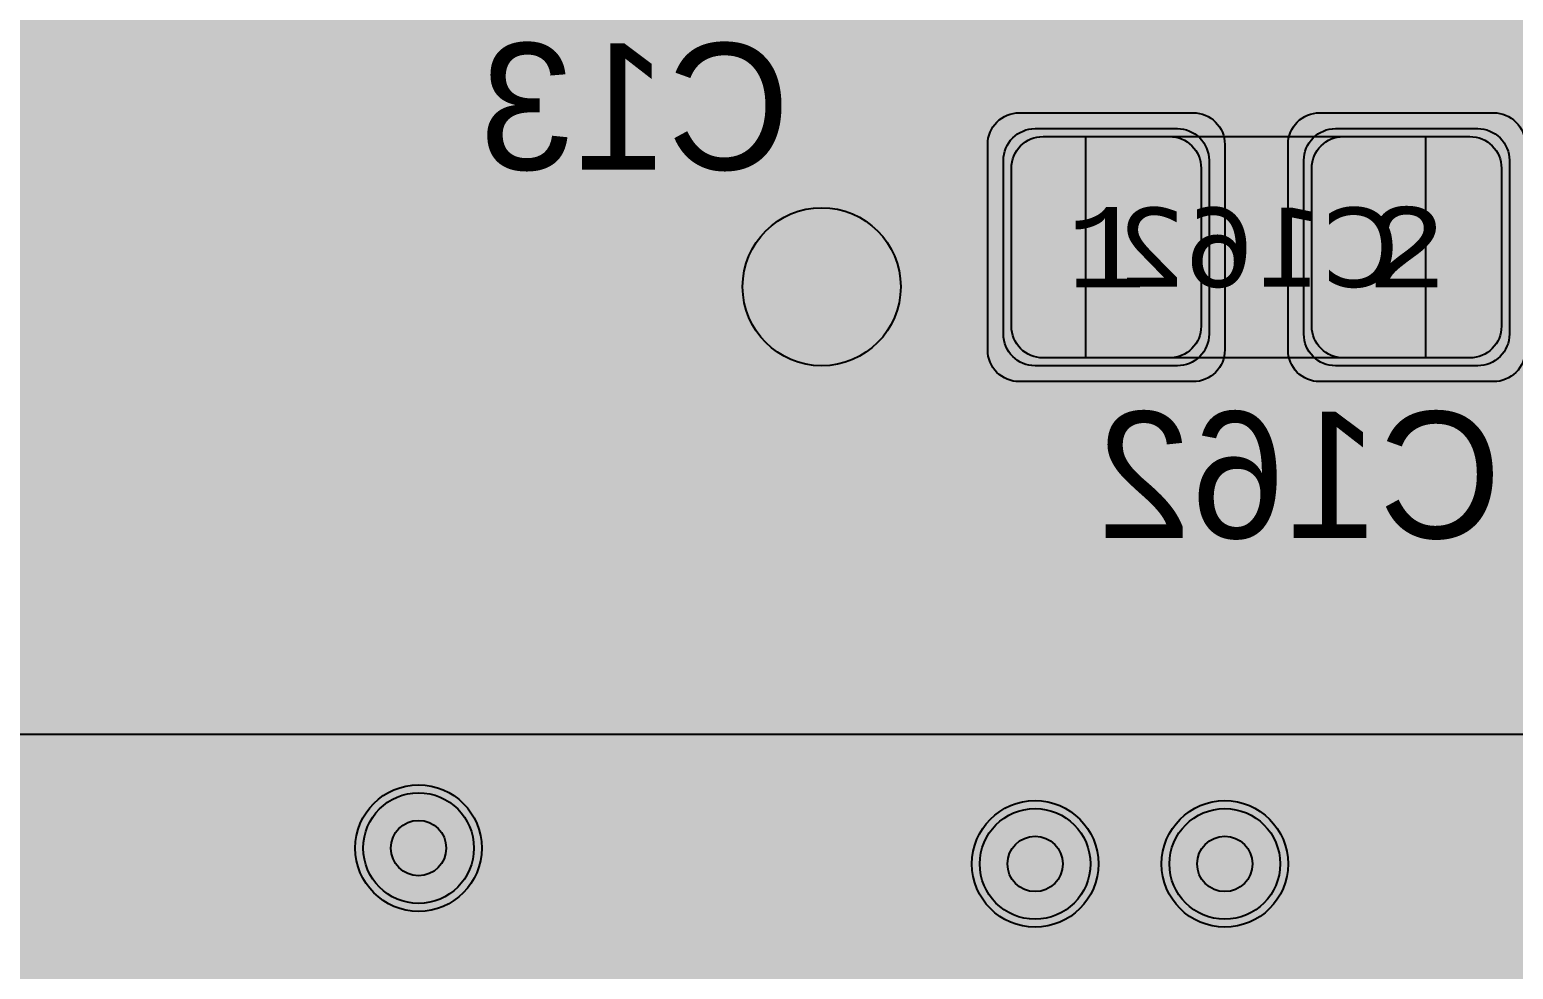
# Model space of a CAD drawing. Extents: x -28 to 199, y -61 to 255.
# Drawn here: x 149.74 to 159.12, y 186.43 to 192.38 of the extents above; entities that cross this region are included whole.
import ezdxf
from ezdxf.enums import TextEntityAlignment as Align

# ---------------------------------------------------------------- set-up
doc = ezdxf.new("R2010")
doc.units = 0
doc.header["$MEASUREMENT"] = 0
for name, color, linetype in [('ASSEMBLY_OUTLINES_BTM', 191, 'CONTINUOUS'), ('ASSEMBLY_OUTLINES_TOP', 102, 'CONTINUOUS'), ('ASSEMBLY_PART_NUMBERS_BTM', 191, 'CONTINUOUS'), ('ASSEMBLY_PART_NUMBERS_TOP', 102, 'CONTINUOUS'), ('ASSEMBLY_REF_DES_BTM', 191, 'CONTINUOUS'), ('DRILL_DRAWING', 21, 'CONTINUOUS'), ('GENERATED_SILKSCREEN_BTM', 255, 'CONTINUOUS'), ('GENERATED_SILKSCREEN_TOP', 140, 'CONTINUOUS'), ('MOUNTING_HOLES_LAYER_2', 42, 'CONTINUOUS'), ('MOUNTING_HOLES_LAYER_3', 42, 'CONTINUOUS'), ('MOUNTING_HOLES_LAYER_BOT21', 42, 'CONTINUOUS'), ('MOUNTING_HOLES_LAYER_TOP', 42, 'CONTINUOUS'), ('PART_PADS_SMD_BTM', 10, 'CONTINUOUS'), ('PIN_NUMBERS_BTM', 8, 'CONTINUOUS'), ('PIN_NUMBERS_TOP', 8, 'CONTINUOUS'), ('PLACEMENT_OUTLINES_BTM', 222, 'CONTINUOUS'), ('PLACEMENT_OUTLINES_TOP', 130, 'CONTINUOUS'), ('PLANE_DATA_LAYER_TOP', 150, 'CONTINUOUS'), ('PLANE_SHAPES_LAYER_2', 230, 'CONTINUOUS'), ('PLANE_SHAPES_LAYER_3', 81, 'CONTINUOUS'), ('PLANE_SHAPES_LAYER_TOP', 150, 'CONTINUOUS'), ('SILKSCREEN_OUTLINES_BTM', 211, 'CONTINUOUS'), ('SILKSCREEN_OUTLINES_TOP', 150, 'CONTINUOUS'), ('SILKSCREEN_REF_DES_BTM', 211, 'CONTINUOUS'), ('SOLDERMASK_PADS_BTM', 12, 'CONTINUOUS'), ('SOLDERPASTE_PADS_BTM', 12, 'CONTINUOUS'), ('TRACES_LAYER_2', 230, 'CONTINUOUS'), ('TRACES_LAYER_3', 81, 'CONTINUOUS'), ('TRACES_LAYER_BOTTOM', 10, 'CONTINUOUS'), ('VIA_HOLES_LAYER_2', 30, 'CONTINUOUS'), ('VIA_HOLES_LAYER_3', 30, 'CONTINUOUS'), ('VIA_HOLES_LAYER_BOTTOM', 30, 'CONTINUOUS'), ('VIA_HOLES_LAYER_TOP', 30, 'CONTINUOUS'), ('VIA_PADS_LAYER_2', 230, 'CONTINUOUS'), ('VIA_PADS_LAYER_3', 81, 'CONTINUOUS'), ('VIA_PADS_LAYER_BOTTOM', 10, 'CONTINUOUS'), ('VIA_PADS_LAYER_TOP', 150, 'CONTINUOUS')]:
    doc.layers.add(name, color=color, linetype=linetype)
doc.styles.add('COURIER_NEW', font='COUR.TTF')
doc.styles.add('VERDANA', font='verdana.TTF')
doc.styles.add('VERIBEST_GERBER_0', font='txt')

msp = doc.modelspace()

# ---------------------------------------------------------------- hatches: boundary and pattern name
at = {"layer": 'MOUNTING_HOLES_LAYER_2'}
h = msp.add_hatch(color=256, dxfattribs=at)
edge = h.paths.add_edge_path()
edge.add_arc((154.75, 190.75), 0.5, 0, 360)
at = {"layer": 'MOUNTING_HOLES_LAYER_3'}
h = msp.add_hatch(color=256, dxfattribs=at)
edge = h.paths.add_edge_path()
edge.add_arc((154.75, 190.75), 0.5, 0, 360)
at = {"layer": 'MOUNTING_HOLES_LAYER_BOT21'}
h = msp.add_hatch(color=256, dxfattribs=at)
edge = h.paths.add_edge_path()
edge.add_arc((154.75, 190.75), 0.5, 0, 360)
at = {"layer": 'MOUNTING_HOLES_LAYER_TOP'}
h = msp.add_hatch(color=256, dxfattribs=at)
edge = h.paths.add_edge_path()
edge.add_arc((154.75, 190.75), 0.5, 0, 360)
at = {"layer": 'PLANE_DATA_LAYER_TOP'}
h = msp.add_hatch(color=256, dxfattribs=at)
h.paths.add_polyline_path([(163.879888, 186.5762, -0.414213562373095), (163.803688, 186.5), (152.460998, 186.5, -0.819189251305587), (152.431587, 186.646495, 4.980872284116062), (151.968413, 186.646495, -0.8191892513054432), (151.939002, 186.5), (151.750008, 186.5, 0.414213562373095), (151.75, 186.499992), (151.75, 183.028669, -0.1989099556854355), (151.727682, 182.974788), (149.896447, 181.143553, 0.1989122151386141), (149.75, 180.79), (149.75, 177.0762, -0.414213562373095), (149.6738, 177), (148.7262, 177, -0.414213562373095), (148.65, 177.0762), (148.65, 195.268759, 0.1989122151386141), (148.503553, 195.622312), (144.422318, 199.703547, -0.198909955685367), (144.4, 199.757428), (144.4, 200.918278, -0.854439222134), (144.54869, 200.941765, 0.8544353290949517), (146.5, 201.25), (146.5, 201.250002, 0.0842844278408749), (146.443968, 201.580039, -0.6810727290850475), (146.551388, 201.672619, 0.7928637207765814), (148.465365, 203.87914, -0.1578452520740635), (148.450906, 203.9238, -0.414213562373095), (148.527106, 204), (151.6738, 204, -0.414213562373095), (151.75, 203.9238), (151.75, 203.589166, -0.629503331963921), (151.626092, 203.529749, 2.085404210499117), (151.626092, 201.970251, -0.6295033319639212), (151.75, 201.910834), (151.75, 201.750008, 0.414213562373095), (151.750008, 201.75), (153.0738, 201.75, -0.414213562373095), (153.15, 201.6738), (153.15, 201.046323, 0.1989122151386141), (153.296447, 200.69277), (157.170479, 196.818738, -0.198909955685367), (157.192797, 196.764857), (157.192797, 195.434201, 0.0395902007634605), (157.199047, 195.355391, -0.0395919652812855), (157.2, 195.34338), (157.2, 195.153893, -0.1385740107174842), (157.188731, 195.114013, 0.1385725087961739), (157.1, 194.8, 0.5864476275428755), (158.014013, 194.288731, -0.1385740107174031), (158.053893, 194.3), (160.857255, 194.3, -0.1989133663344687), (160.911137, 194.277682), (161.841346, 193.347473, -0.1989099556854355), (161.863664, 193.293592), (161.863664, 188.831094, 0.1989122151386141), (162.010111, 188.477541), (163.85757, 186.630082, -0.1989099556852985), (163.879888, 186.576201)], flags=0)
h.paths.add_polyline_path([(145.75, 199.25, -0.9999999999999999), (148.75, 199.25, -0.9999999999999999)], flags=0)
h.paths.add_polyline_path([(150.5, 201, -0.9999999999999999), (151.7, 201, -0.9999999999999999)], flags=0)
h.paths.add_polyline_path([(153.75, 190.75, -0.9999999999999999), (155.75, 190.75, -0.9999999999999999)], flags=0)
h.paths.add_polyline_path([(153.75, 193, -0.9999999999999999), (155.75, 193, -0.9999999999999999)], flags=0)
h.paths.add_polyline_path([(159.5, 189.5, -0.9999999999999999), (161.5, 189.5, -0.9999999999999999)], flags=0)
at = {"layer": 'PLANE_SHAPES_LAYER_2'}
h = msp.add_hatch(color=256, dxfattribs=at)
h.paths.add_polyline_path([(169.5, 129.25), (149.5, 129.25), (142.25, 122), (142.25, 90.5), (147.5, 90.5), (147.5, 80), (154, 80), (154, 69.25), (131.75, 69.25), (131.75, 73.25), (121.25, 73.25), (121.25, 81), (110.5, 81), (110.5, 125.75), (106.5, 125.75), (106.5, 128.75), (93.5, 128.75), (93.5, 120.25), (91.75, 120.25), (91.75, 121.5), (80, 121.5), (80, 118.25), (73.25, 118.25), (73.25, 124.5), (67.5, 124.5), (67.5, 128), (57.75, 128), (57.75, 120.25), (55.25, 120.25), (55.25, 121.5), (47.5, 121.5), (47.5, 119), (35, 119), (35, 134.75), (32.75, 134.75), (32.75, 159.75), (29.25, 159.75), (29.25, 175.25), (22.5, 175.25), (22.5, 195.25), (17.25, 195.25), (17.25, 198), (22.5, 198), (22.5, 216.5), (40.25, 216.5), (40.25, 235.5), (54.5, 235.5), (54.5, 254), (87.25, 254), (87.25, 236.25), (86.25, 236.25), (86.25, 228.75), (81, 228.75), (81, 218.75), (95.25, 218.75), (95.25, 194.5), (87, 194.5), (87, 172), (131.1, 172), (131.1, 208.75), (115.5, 208.75), (115.5, 213.75), (106.75, 213.75), (106.75, 218.75), (110.25, 222.25), (110.25, 226.25), (142.5, 226.25), (142.5, 221.5), (160.5, 221.5), (160.5, 240.75), (169.5, 240.75)])
h.paths.add_polyline_path([(35.5, 149.5), (41.75, 149.5), (41.75, 152), (39.25, 152), (39.25, 154), (37.75, 154), (37.75, 152), (35.5, 152)], flags=16)
h.paths.add_polyline_path([(37.5, 125.75), (37.5, 128.75), (42.75, 128.75), (42.75, 125.75)], flags=16)
h.paths.add_polyline_path([(52, 127.75), (52, 130.75), (54.25, 130.75), (54.25, 127.75)], flags=16)
h.paths.add_polyline_path([(50.75, 219.5), (50.75, 226.5), (71.75, 226.5), (71.75, 219.5)], flags=16)
h.paths.add_polyline_path([(66.5, 150.75), (66.5, 177.5), (72.25, 177.5), (72.25, 150.75)], flags=16)
h.paths.add_polyline_path([(47.25, 185.25), (73, 185.25), (73, 188.25), (70.25, 188.25), (70.25, 191), (47.25, 191)], flags=16)
h.paths.add_polyline_path([(84.5, 208), (84.5, 212.75), (85, 212.75), (85, 208)], flags=16)
h.paths.add_polyline_path([(61.5, 137.25), (87.75, 137.25), (87.75, 140.5), (84.75, 140.5), (84.75, 143), (61.5, 143)], flags=16)
h.paths.add_polyline_path([(88.75, 127), (88.75, 130), (91, 130), (91, 127)], flags=16)
h.paths.add_polyline_path([(85.5, 130.25), (85.5, 132.5), (91, 132.5), (91, 130.25)], flags=16)
h.paths.add_polyline_path([(108.75, 142.25), (135.75, 142.25), (135.75, 145.75), (132.25, 145.75), (132.25, 149), (108.75, 149)], flags=16)
h.paths.add_polyline_path([(114.25, 126.75), (140.75, 126.75), (140.75, 129.75), (137.25, 129.75), (137.25, 133), (114.25, 133)], flags=16)
h.paths.add_polyline_path([(155.25, 180.25), (166.25, 180.25), (166.25, 186.25), (152.25, 186.25), (152.25, 183), (155.25, 183)], flags=16)
at = {"layer": 'PLANE_SHAPES_LAYER_3'}
h = msp.add_hatch(color=256, dxfattribs=at)
h.paths.add_polyline_path([(169.5, 129.25), (149.5, 129.25), (142.25, 122), (142.25, 90.5), (147.5, 90.5), (147.5, 80), (154, 80), (154, 69.25), (131.75, 69.25), (131.75, 73.25), (121.25, 73.25), (121.25, 81), (110.5, 81), (110.5, 125.75), (106.5, 125.75), (106.5, 128.75), (93.5, 128.75), (93.5, 120.25), (91.75, 120.25), (91.75, 121.5), (80, 121.5), (80, 118.25), (73.25, 118.25), (73.25, 124.5), (67.5, 124.5), (67.5, 127.75), (58.25, 127.75), (58.25, 130.25), (88.75, 130.25), (88.75, 127), (91, 127), (91, 132.5), (55, 132.5), (55, 131.25), (52, 131.25), (52, 127.75), (55, 127.75), (55, 127.25), (57.75, 127.25), (57.75, 120.25), (55.25, 120.25), (55.25, 121.5), (47.5, 121.5), (47.5, 119), (35, 119), (35, 134.75), (32.75, 134.75), (32.75, 159.75), (29.25, 159.75), (29.25, 175.25), (22.5, 175.25), (22.5, 195.25), (17.25, 195.25), (17.25, 198), (22.5, 198), (22.5, 216.5), (40.25, 216.5), (40.25, 235.5), (54.5, 235.5), (54.5, 254), (87.25, 254), (87.25, 236.25), (86.25, 236.25), (86.25, 228.75), (81, 228.75), (81, 218.75), (95.25, 218.75), (95.25, 194.5), (87, 194.5), (87, 172), (131.1, 172), (131.1, 208.75), (115.5, 208.75), (115.5, 213.75), (106.75, 213.75), (106.75, 218.75), (110.25, 222.25), (110.25, 226.25), (142.5, 226.25), (142.5, 221.5), (160.5, 221.5), (160.5, 240.75), (169.5, 240.75)])
h.paths.add_polyline_path([(35.5, 149.5), (41.75, 149.5), (41.75, 152), (39.25, 152), (39.25, 154), (37.75, 154), (37.75, 152), (35.5, 152)], flags=16)
h.paths.add_polyline_path([(37.5, 125.75), (37.5, 128.75), (42.75, 128.75), (42.75, 125.75)], flags=16)
h.paths.add_polyline_path([(50.75, 219.5), (50.75, 226.5), (71.75, 226.5), (71.75, 219.5)], flags=16)
h.paths.add_polyline_path([(66.5, 150.75), (66.5, 177.5), (72.25, 177.5), (72.25, 150.75)], flags=16)
h.paths.add_polyline_path([(47.25, 185.25), (73, 185.25), (73, 188.25), (70.25, 188.25), (70.25, 191), (47.25, 191)], flags=16)
h.paths.add_polyline_path([(84.5, 208), (84.5, 212.75), (85, 212.75), (85, 208)], flags=16)
h.paths.add_polyline_path([(61.5, 137.25), (87.75, 137.25), (87.75, 140.5), (84.75, 140.5), (84.75, 143), (61.5, 143)], flags=16)
h.paths.add_polyline_path([(108.75, 142.25), (135.75, 142.25), (135.75, 145.75), (132.25, 145.75), (132.25, 149), (108.75, 149)], flags=16)
h.paths.add_polyline_path([(114.25, 126.75), (140.75, 126.75), (140.75, 129.75), (137.25, 129.75), (137.25, 133), (114.25, 133)], flags=16)
h.paths.add_polyline_path([(155.25, 180.25), (166.25, 180.25), (166.25, 186.25), (152.25, 186.25), (152.25, 183), (155.25, 183)], flags=16)
at = {"layer": 'VIA_HOLES_LAYER_2'}
h = msp.add_hatch(color=256, dxfattribs=at)
edge = h.paths.add_edge_path()
edge.add_arc((152.2, 187.2), 0.175, 0, 360)
h = msp.add_hatch(color=256, dxfattribs=at)
edge = h.paths.add_edge_path()
edge.add_arc((156.1, 187.1), 0.175, 0, 360)
h = msp.add_hatch(color=256, dxfattribs=at)
edge = h.paths.add_edge_path()
edge.add_arc((157.3, 187.1), 0.175, 0, 360)
at = {"layer": 'VIA_HOLES_LAYER_3'}
h = msp.add_hatch(color=256, dxfattribs=at)
edge = h.paths.add_edge_path()
edge.add_arc((152.2, 187.2), 0.175, 0, 360)
h = msp.add_hatch(color=256, dxfattribs=at)
edge = h.paths.add_edge_path()
edge.add_arc((156.1, 187.1), 0.175, 0, 360)
h = msp.add_hatch(color=256, dxfattribs=at)
edge = h.paths.add_edge_path()
edge.add_arc((157.3, 187.1), 0.175, 0, 360)
at = {"layer": 'VIA_HOLES_LAYER_BOTTOM'}
h = msp.add_hatch(color=256, dxfattribs=at)
edge = h.paths.add_edge_path()
edge.add_arc((152.2, 187.2), 0.175, 0, 360)
h = msp.add_hatch(color=256, dxfattribs=at)
edge = h.paths.add_edge_path()
edge.add_arc((156.1, 187.1), 0.175, 0, 360)
h = msp.add_hatch(color=256, dxfattribs=at)
edge = h.paths.add_edge_path()
edge.add_arc((157.3, 187.1), 0.175, 0, 360)
at = {"layer": 'VIA_HOLES_LAYER_TOP'}
h = msp.add_hatch(color=256, dxfattribs=at)
edge = h.paths.add_edge_path()
edge.add_arc((152.2, 187.2), 0.175, 0, 360)
h = msp.add_hatch(color=256, dxfattribs=at)
edge = h.paths.add_edge_path()
edge.add_arc((156.1, 187.1), 0.175, 0, 360)
h = msp.add_hatch(color=256, dxfattribs=at)
edge = h.paths.add_edge_path()
edge.add_arc((157.3, 187.1), 0.175, 0, 360)

# ---------------------------------------------------------------- linework, layer by layer
at = {"layer": 'ASSEMBLY_OUTLINES_BTM'}
msp.add_lwpolyline([(156.42, 190.3), (156.42, 191.7), (158.57, 191.7), (158.57, 190.3)], close=True, dxfattribs=at)
at = {"layer": 'ASSEMBLY_OUTLINES_TOP', "const_width": 0.2}
msp.add_lwpolyline([(148.83, 178.62), (148.83, 187.92), (169.33, 187.92), (169.33, 178.62)], close=True, dxfattribs=at)
at = {"layer": 'ASSEMBLY_OUTLINES_TOP'}
msp.add_solid([(157.91, 187.54), (160.41, 187.54), (157.91, 188.29), (160.41, 188.29)], dxfattribs=at)
at = {"layer": 'GENERATED_SILKSCREEN_BTM', "const_width": 0.15}
for points in [[(153.5724, 191.5092), (153.5788, 191.5076), (153.5828, 191.5044), (153.5844, 191.4988), (153.5852, 191.4924), (153.5844, 191.4868), (153.5828, 191.4812), (153.5788, 191.4772), (153.5724, 191.4764), (153.2604, 191.4764), (153.2548, 191.4772), (153.25, 191.4812), (153.2476, 191.4868), (153.2468, 191.4924), (153.2476, 191.4988), (153.25, 191.5044), (153.2548, 191.5076), (153.2604, 191.5092), (153.4012, 191.5092), (153.4012, 192.2604), (153.402, 192.266), (153.4044, 192.27), (153.4084, 192.2724), (153.414, 192.2732), (153.418, 192.274), (153.422, 192.274), (153.4252, 192.2724), (153.4284, 192.2692), (153.5844, 192.05), (153.586, 192.0468), (153.5868, 192.0444), (153.5868, 192.0388), (153.5844, 192.034), (153.5804, 192.03), (153.5756, 192.0268), (153.57, 192.0252), (153.5668, 192.0252), (153.5644, 192.026), (153.5604, 192.0308), (153.4324, 192.21), (153.4324, 191.5092), (153.5724, 191.5092)], [(152.818, 191.4796), (152.9532, 191.5892), (152.9556, 191.5908), (152.9572, 191.5932), (152.958, 191.5956), (152.958, 191.598), (152.9572, 191.6036), (152.954, 191.6092), (152.95, 191.6132), (152.9452, 191.6164), (152.9396, 191.6172), (152.934, 191.6156), (152.8036, 191.5092), (152.5452, 191.5092), (152.4204, 191.61), (152.4204, 191.7588), (152.5436, 191.8604), (152.6764, 191.8604), (152.6828, 191.862), (152.6868, 191.8652), (152.6892, 191.8708), (152.69, 191.8764), (152.6892, 191.882), (152.6868, 191.8868), (152.6828, 191.8908), (152.6764, 191.8924), (152.5436, 191.8924), (152.4204, 191.994), (152.4204, 192.1428), (152.5452, 192.2436), (152.8036, 192.2436), (152.934, 192.1372), (152.9396, 192.1356), (152.9452, 192.1364), (152.95, 192.1388), (152.954, 192.1436), (152.9572, 192.1484), (152.958, 192.154), (152.958, 192.1572), (152.9572, 192.1596), (152.9556, 192.162), (152.9532, 192.1636), (152.818, 192.2732), (152.8156, 192.274), (152.8132, 192.2748), (152.8124, 192.2756), (152.8092, 192.2764), (152.5396, 192.2764), (152.5356, 192.2756), (152.534, 192.2748), (152.5324, 192.274), (152.5292, 192.2732), (152.394, 192.1636), (152.3916, 192.1596), (152.3908, 192.1564), (152.3892, 192.154), (152.3884, 192.1508), (152.3884, 191.986), (152.3892, 191.9836), (152.3908, 191.978), (152.3916, 191.974), (152.394, 191.9724), (152.5116, 191.8764), (152.394, 191.7804), (152.3932, 191.7788), (152.3916, 191.7772), (152.3908, 191.7764), (152.3908, 191.7748), (152.3892, 191.7692), (152.3884, 191.7668), (152.3884, 191.602), (152.3892, 191.598), (152.3908, 191.5948), (152.3916, 191.5916), (152.394, 191.5892), (152.5292, 191.4796), (152.5324, 191.478), (152.5332, 191.4772), (152.5356, 191.4772), (152.5364, 191.4764), (152.5372, 191.4764), (152.5396, 191.4764), (152.8092, 191.4764), (152.8124, 191.4772), (152.8156, 191.478), (152.818, 191.4796)], [(154.3004, 191.4796), (154.4348, 191.5892), (154.4388, 191.5916), (154.4396, 191.5948), (154.4412, 191.598), (154.442, 191.602), (154.442, 192.1508), (154.4412, 192.1548), (154.4396, 192.158), (154.438, 192.1596), (154.4372, 192.1612), (154.4356, 192.1636), (154.3004, 192.2732), (154.298, 192.274), (154.2956, 192.2748), (154.2948, 192.2756), (154.2916, 192.2764), (154.022, 192.2764), (154.018, 192.2756), (154.0164, 192.2748), (154.014, 192.274), (154.0116, 192.2732), (153.8764, 192.1636), (153.8732, 192.1596), (153.8716, 192.1532), (153.8724, 192.1484), (153.874, 192.1444), (153.8764, 192.1412), (153.8804, 192.138), (153.8844, 192.1356), (153.8884, 192.1348), (153.8924, 192.1348), (153.8956, 192.1372), (154.0276, 192.2436), (154.286, 192.2436), (154.4092, 192.1428), (154.4092, 191.61), (154.286, 191.5092), (154.0276, 191.5092), (153.8956, 191.6156), (153.8924, 191.6172), (153.8884, 191.618), (153.8844, 191.6172), (153.8804, 191.6148), (153.8764, 191.6116), (153.874, 191.6076), (153.8724, 191.6028), (153.8716, 191.598), (153.8732, 191.5932), (153.8764, 191.5892), (154.0116, 191.4796), (154.0148, 191.478), (154.0156, 191.4772), (154.018, 191.4772), (154.0188, 191.4764), (154.0196, 191.4764), (154.022, 191.4764), (154.2916, 191.4764), (154.2948, 191.4772), (154.298, 191.478), (154.3004, 191.4796)], [(158.0728, 189.1792), (158.0792, 189.1776), (158.0832, 189.1744), (158.0848, 189.1688), (158.0856, 189.1624), (158.0848, 189.1568), (158.0832, 189.1512), (158.0792, 189.1472), (158.0728, 189.1464), (157.7608, 189.1464), (157.7552, 189.1472), (157.7504, 189.1512), (157.748, 189.1568), (157.7472, 189.1624), (157.748, 189.1688), (157.7504, 189.1744), (157.7552, 189.1776), (157.7608, 189.1792), (157.9016, 189.1792), (157.9016, 189.9304), (157.9024, 189.936), (157.9048, 189.94), (157.9088, 189.9424), (157.9144, 189.9432), (157.9184, 189.944), (157.9224, 189.944), (157.9256, 189.9424), (157.9288, 189.9392), (158.0848, 189.72), (158.0864, 189.7168), (158.0872, 189.7144), (158.0872, 189.7088), (158.0848, 189.704), (158.0808, 189.7), (158.076, 189.6968), (158.0704, 189.6952), (158.0672, 189.6952), (158.0648, 189.696), (158.0608, 189.7008), (157.9328, 189.88), (157.9328, 189.1792), (158.0728, 189.1792)], [(156.2728, 189.9432), (156.1384, 189.8336), (156.136, 189.8296), (156.1352, 189.8264), (156.1336, 189.824), (156.1328, 189.8208), (156.1328, 189.7112), (156.1336, 189.708), (156.1352, 189.7032), (156.136, 189.6992), (156.1384, 189.6976), (156.6712, 189.2648), (156.6712, 189.1792), (156.1488, 189.1792), (156.1432, 189.1776), (156.1384, 189.1744), (156.136, 189.1688), (156.1352, 189.1624), (156.136, 189.1568), (156.1384, 189.1512), (156.1432, 189.148), (156.1488, 189.1464), (156.688, 189.1464), (156.6944, 189.148), (156.6984, 189.152), (156.7024, 189.156), (156.704, 189.1624), (156.704, 189.272), (156.7032, 189.2744), (156.7016, 189.28), (156.7, 189.2824), (156.6992, 189.284), (156.6968, 189.2856), (156.1648, 189.7192), (156.1648, 189.8128), (156.2896, 189.9136), (156.548, 189.9136), (156.6784, 189.8072), (156.684, 189.8056), (156.6896, 189.8064), (156.6944, 189.8088), (156.6984, 189.8136), (156.7008, 189.8184), (156.7016, 189.824), (156.7008, 189.8296), (156.6992, 189.832), (156.6968, 189.8336), (156.5624, 189.9432), (156.5592, 189.944), (156.5576, 189.9448), (156.556, 189.9456), (156.5528, 189.9464), (156.2832, 189.9464), (156.28, 189.9456), (156.2784, 189.9448), (156.276, 189.944), (156.2728, 189.9432)], [(157.0288, 189.9432), (156.8944, 189.8336), (156.8912, 189.8296), (156.8896, 189.8232), (156.8904, 189.8184), (156.892, 189.8144), (156.8944, 189.8112), (156.8984, 189.808), (156.9024, 189.8056), (156.9064, 189.8048), (156.9104, 189.8048), (156.9136, 189.8072), (157.0448, 189.9136), (157.304, 189.9136), (157.4272, 189.8128), (157.4272, 189.5256), (157.3184, 189.6144), (157.3152, 189.6152), (157.3136, 189.616), (157.3128, 189.616), (157.3128, 189.6168), (157.3088, 189.6176), (157.0392, 189.6176), (157.036, 189.6168), (157.036, 189.616), (157.0344, 189.616), (157.032, 189.6152), (157.0296, 189.6144), (156.8944, 189.5056), (156.8936, 189.5032), (156.892, 189.5024), (156.8912, 189.5016), (156.8912, 189.5), (156.8896, 189.4944), (156.8888, 189.492), (156.8888, 189.272), (156.8896, 189.268), (156.8912, 189.2648), (156.892, 189.2616), (156.8944, 189.2592), (157.0288, 189.1496), (157.0328, 189.148), (157.0336, 189.1472), (157.036, 189.1472), (157.0368, 189.1464), (157.0376, 189.1464), (157.0392, 189.1464), (157.3088, 189.1464), (157.312, 189.1472), (157.3152, 189.148), (157.3184, 189.1496), (157.4528, 189.2592), (157.4552, 189.2608), (157.456, 189.2616), (157.4576, 189.264), (157.4592, 189.2696), (157.46, 189.272), (157.46, 189.8208), (157.4592, 189.8248), (157.4576, 189.828), (157.456, 189.8296), (157.4552, 189.8312), (157.4528, 189.8336), (157.3184, 189.9432), (157.3152, 189.944), (157.3136, 189.9448), (157.312, 189.9456), (157.3088, 189.9464), (157.0392, 189.9464), (157.036, 189.9456), (157.0344, 189.9448), (157.032, 189.944), (157.0288, 189.9432)], [(158.8008, 189.1496), (158.9352, 189.2592), (158.9392, 189.2616), (158.94, 189.2648), (158.9416, 189.268), (158.9424, 189.272), (158.9424, 189.8208), (158.9416, 189.8248), (158.94, 189.828), (158.9384, 189.8296), (158.9376, 189.8312), (158.936, 189.8336), (158.8008, 189.9432), (158.7984, 189.944), (158.796, 189.9448), (158.7952, 189.9456), (158.792, 189.9464), (158.5224, 189.9464), (158.5184, 189.9456), (158.5168, 189.9448), (158.5144, 189.944), (158.512, 189.9432), (158.3768, 189.8336), (158.3736, 189.8296), (158.372, 189.8232), (158.3728, 189.8184), (158.3744, 189.8144), (158.3768, 189.8112), (158.3808, 189.808), (158.3848, 189.8056), (158.3888, 189.8048), (158.3928, 189.8048), (158.396, 189.8072), (158.528, 189.9136), (158.7864, 189.9136), (158.9096, 189.8128), (158.9096, 189.28), (158.7864, 189.1792), (158.528, 189.1792), (158.396, 189.2856), (158.3928, 189.2872), (158.3888, 189.288), (158.3848, 189.2872), (158.3808, 189.2848), (158.3768, 189.2816), (158.3744, 189.2776), (158.3728, 189.2728), (158.372, 189.268), (158.3736, 189.2632), (158.3768, 189.2592), (158.512, 189.1496), (158.5152, 189.148), (158.516, 189.1472), (158.5184, 189.1472), (158.5192, 189.1464), (158.52, 189.1464), (158.5224, 189.1464), (158.792, 189.1464), (158.7952, 189.1472), (158.7984, 189.148), (158.8008, 189.1496)], [(157.4272, 189.484), (157.4272, 189.28), (157.304, 189.1792), (157.0456, 189.1792), (156.9208, 189.28), (156.9208, 189.484), (157.0456, 189.5856), (157.304, 189.5856), (157.4272, 189.484)]]:
    msp.add_lwpolyline(points, dxfattribs=at)
for points in [[(157.769515, 191.700005, 1.10969e-05), (157.769508, 191.699995), (157.230492, 191.699995, 1.10969e-05), (157.230485, 191.700005), (157.769515, 191.700005)], [(157.769515, 190.299995), (157.230485, 190.299995, 1.10969e-05), (157.230492, 190.300005), (157.769508, 190.300005, 1.10969e-05), (157.769515, 190.299995)]]:
    msp.add_lwpolyline(points, format="xyb", dxfattribs=at)
at = {"layer": 'GENERATED_SILKSCREEN_TOP', "const_width": 0.15}
msp.add_lwpolyline([(148.83, 178.62), (148.83, 187.92), (169.33, 187.92), (169.33, 178.62)], close=True, dxfattribs=at)
at = {"layer": 'MOUNTING_HOLES_LAYER_2'}
msp.add_circle((154.75, 190.75), 0.5, dxfattribs=at)
at = {"layer": 'MOUNTING_HOLES_LAYER_3'}
msp.add_circle((154.75, 190.75), 0.5, dxfattribs=at)
at = {"layer": 'MOUNTING_HOLES_LAYER_BOT21'}
msp.add_circle((154.75, 190.75), 0.5, dxfattribs=at)
at = {"layer": 'MOUNTING_HOLES_LAYER_TOP'}
msp.add_circle((154.75, 190.75), 0.5, dxfattribs=at)
at = {"layer": 'PART_PADS_SMD_BTM'}
for points in [[(157, 191.75, -0.4142135624), (157.2, 191.55), (157.2, 190.45, -0.4142135624), (157, 190.25), (156.1, 190.25, -0.4142135624), (155.9, 190.45), (155.9, 191.55, -0.4142135624), (156.1, 191.75)], [(158.9, 191.75, -0.4142135624), (159.1, 191.55), (159.1, 190.45, -0.4142135624), (158.9, 190.25), (158, 190.25, -0.4142135624), (157.8, 190.45), (157.8, 191.55, -0.4142135624), (158, 191.75)]]:
    msp.add_lwpolyline(points, format="xyb", close=True, dxfattribs=at)
at = {"layer": 'PLACEMENT_OUTLINES_BTM'}
msp.add_lwpolyline([(156.42, 190.3), (156.42, 191.7), (158.57, 191.7), (158.57, 190.3)], close=True, dxfattribs=at)
at = {"layer": 'PLACEMENT_OUTLINES_TOP'}
msp.add_lwpolyline([(148.83, 178.62), (148.83, 187.92), (169.33, 187.92), (169.33, 178.62)], close=True, dxfattribs=at)
at = {"layer": 'PLANE_SHAPES_LAYER_TOP'}
for points in [[(151.75, 186.5), (164.25, 186.5), (151.75, 201.75), (164.25, 201.75)], [(140.5, 177), (151.75, 177), (140.5, 198.25), (151.75, 198.25)]]:
    msp.add_solid(points, dxfattribs=at)
at = {"layer": 'SILKSCREEN_OUTLINES_BTM'}
msp.add_lwpolyline([(156.42, 190.3), (156.42, 191.7), (158.57, 191.7), (158.57, 190.3)], close=True, dxfattribs=at)
at = {"layer": 'SILKSCREEN_OUTLINES_TOP'}
msp.add_lwpolyline([(148.83, 178.62), (148.83, 187.92), (169.33, 187.92), (169.33, 178.62)], close=True, dxfattribs=at)
at = {"layer": 'SOLDERMASK_PADS_BTM'}
for points in [[(157.1, 191.85, -0.4142135624), (157.3, 191.65), (157.3, 190.35, -0.4142135624), (157.1, 190.15), (156, 190.15, -0.4142135624), (155.8, 190.35), (155.8, 191.65, -0.4142135624), (156, 191.85)], [(159, 191.85, -0.4142135624), (159.2, 191.65), (159.2, 190.35, -0.4142135624), (159, 190.15), (157.9, 190.15, -0.4142135624), (157.7, 190.35), (157.7, 191.65, -0.4142135624), (157.9, 191.85)]]:
    msp.add_lwpolyline(points, format="xyb", close=True, dxfattribs=at)
at = {"layer": 'SOLDERPASTE_PADS_BTM'}
for points in [[(156.95, 191.7, -0.4142135624), (157.15, 191.5), (157.15, 190.5, -0.4142135624), (156.95, 190.3), (156.15, 190.3, -0.4142135624), (155.95, 190.5), (155.95, 191.5, -0.4142135624), (156.15, 191.7)], [(158.85, 191.7, -0.4142135624), (159.05, 191.5), (159.05, 190.5, -0.4142135624), (158.85, 190.3), (158.05, 190.3, -0.4142135624), (157.85, 190.5), (157.85, 191.5, -0.4142135624), (158.05, 191.7)]]:
    msp.add_lwpolyline(points, format="xyb", close=True, dxfattribs=at)
at = {"layer": 'TRACES_LAYER_2', "const_width": 0.254}
for points in [[(151.3, 167.6), (151.3, 168.971234), (150.906672, 169.364562), (150.906672, 192.199555), (141.616204, 201.490023), (141.616204, 211.112144), (139.706503, 213.021845), (126.749389, 213.021845), (122.451732, 217.319502), (122.451732, 217.777034), (121.247766, 218.981), (109.381, 218.981), (108.2, 217.8)], [(109.2, 217.8), (109.977, 218.577), (121.080423, 218.577), (122.015, 217.642423), (122.015, 217.184891), (126.582046, 212.617845), (139.53916, 212.617845), (141.212204, 210.944801), (141.212204, 201.32268), (150.502672, 192.032212), (150.502672, 167.439905), (150.821288, 167.121289), (150.821288, 166.978712), (151.3, 166.5)], [(120.9, 217.8), (121.611, 217.089), (121.611, 217.017548), (126.414703, 212.213845), (139.371817, 212.213845), (140.808204, 210.777458), (140.808204, 201.155337), (150.008, 191.955541), (150.008, 167.363234), (150.417288, 166.953946), (150.417288, 166.811369), (150.6, 166.628657), (150.6, 164.1), (151.4, 163.3)], [(142.023, 211.276691), (142.023, 201.65457), (151.377814, 192.299756), (151.377814, 169.464763), (151.977, 168.865577), (151.977, 163.680423), (152.077, 163.580423), (152.077, 163.019577), (151.977, 162.919577), (151.977, 157.886505), (127, 132.909505), (127, 121.8)], [(142.7, 210.3), (142.7, 201.640495), (152.2, 192.140495), (152.2, 187.2)]]:
    msp.add_lwpolyline(points, dxfattribs=at)
at = {"layer": 'TRACES_LAYER_3', "const_width": 0.5}
msp.add_lwpolyline([(152.2, 187.2), (146.2, 187.2)], dxfattribs=at)
at = {"layer": 'TRACES_LAYER_BOTTOM'}
for points, const_width in [([(99, 216.5), (102.573562, 216.5), (103.457625, 215.615937), (147.569574, 215.615937), (149.625, 213.560511), (149.625, 191.954609), (153.21635, 188.363259), (163.063244, 188.363259), (169.028992, 182.397511), (169.028992, 151.602635), (168.126038, 150.699681), (166.007928, 150.699681), (163.9, 148.591753), (163.9, 147.5)], 0.75), ([(156.55, 191), (156.55, 192.075), (156.4, 192.225), (156.4, 193)], 0.35), ([(159.75, 192.65), (159.75, 191.390597), (159.359403, 191), (158.45, 191)], 0.35)]:
    msp.add_lwpolyline(points, dxfattribs=dict(at, const_width=const_width))
at = {"layer": 'VIA_HOLES_LAYER_2'}
for centre in [(152.2, 187.2), (156.1, 187.1), (157.3, 187.1)]:
    msp.add_circle(centre, 0.175, dxfattribs=at)
at = {"layer": 'VIA_HOLES_LAYER_3'}
for centre in [(152.2, 187.2), (156.1, 187.1), (157.3, 187.1)]:
    msp.add_circle(centre, 0.175, dxfattribs=at)
at = {"layer": 'VIA_HOLES_LAYER_BOTTOM'}
for centre in [(152.2, 187.2), (156.1, 187.1), (157.3, 187.1)]:
    msp.add_circle(centre, 0.175, dxfattribs=at)
at = {"layer": 'VIA_HOLES_LAYER_TOP'}
for centre in [(152.2, 187.2), (156.1, 187.1), (157.3, 187.1)]:
    msp.add_circle(centre, 0.175, dxfattribs=at)
at = {"layer": 'VIA_PADS_LAYER_2'}
for centre in [(152.2, 187.2), (156.1, 187.1), (157.3, 187.1)]:
    msp.add_circle(centre, 0.4, dxfattribs=at)
at = {"layer": 'VIA_PADS_LAYER_3'}
for centre in [(152.2, 187.2), (156.1, 187.1), (157.3, 187.1)]:
    msp.add_circle(centre, 0.4, dxfattribs=at)
at = {"layer": 'VIA_PADS_LAYER_BOTTOM'}
for centre in [(152.2, 187.2), (156.1, 187.1), (157.3, 187.1)]:
    msp.add_circle(centre, 0.35, dxfattribs=at)
at = {"layer": 'VIA_PADS_LAYER_TOP'}
for centre in [(152.2, 187.2), (156.1, 187.1), (157.3, 187.1)]:
    msp.add_circle(centre, 0.35, dxfattribs=at)

# ---------------------------------------------------------------- texts
at = {"layer": 'ASSEMBLY_PART_NUMBERS_BTM', "style": 'VERIBEST_GERBER_0', "text_generation_flag": 2}
for s, p in [('SN74LVC138ADR', (156.79, 209.25)), ('SN74HC245PWR', (152.71, 198.75))]:
    msp.add_text(s, height=2.032, rotation=90, dxfattribs=at).set_placement(p, align=Align.TOP_LEFT)
for s, p in [('CL21B106KOQNNNE', (157.5, 193.54)), ('ERJ-3EKF4701V', (155.5, 191.96)), ('CL10B104KB8SFNC', (157.25, 190.46))]:
    msp.add_text(s, height=2.032, dxfattribs=at).set_placement(p, align=Align.TOP_LEFT)
at = {"layer": 'ASSEMBLY_PART_NUMBERS_TOP', "style": 'VERIBEST_GERBER_0'}
msp.add_text('SN74HC175DR', height=2.032, rotation=270, dxfattribs=at).set_placement((156.79, 209.25), align=Align.TOP_LEFT)
for s, p in [('SPC02SVJN-RC-3POS', (136, 193.04)), ('LTC6991HS6#TRMPBF', (124.25, 192.29)), ('CC0805KKX7R7BB105', (124.5, 191.46))]:
    msp.add_text(s, height=2.032, dxfattribs=at).set_placement(p, align=Align.TOP_LEFT)
at = {"layer": 'ASSEMBLY_REF_DES_BTM', "style": 'VERDANA', "text_generation_flag": 2}
msp.add_text('C162', height=0.5, dxfattribs=at).set_placement((158.4, 191.25), align=Align.TOP_LEFT)
at = {"layer": 'DRILL_DRAWING', "style": 'VERIBEST_GERBER_0'}
for s, p in [('T', (154.75, 193)), ('T', (154.75, 190.75)), ('A', (152.2, 187.2)), ('A', (156.1, 187.1)), ('A', (157.3, 187.1))]:
    msp.add_text(s, height=2, dxfattribs=at).set_placement(p, align=Align.MIDDLE_CENTER)
at = {"layer": 'PIN_NUMBERS_BTM', "style": 'COURIER_NEW'}
for s, p in [('1', (156.55, 191)), ('2', (158.45, 191))]:
    msp.add_text(s, height=0.508, dxfattribs=at).set_placement(p, align=Align.MIDDLE_CENTER)
at = {"layer": 'PIN_NUMBERS_TOP', "style": 'COURIER_NEW'}
for s, p in [('1', (156.55, 191)), ('2', (158.45, 191))]:
    msp.add_text(s, height=0.508, dxfattribs=at).set_placement(p, align=Align.MIDDLE_CENTER)
at = {"layer": 'SILKSCREEN_REF_DES_BTM', "style": 'VERIBEST_GERBER_0', "text_generation_flag": 2}
for s, p in [('C13', (154.55, 192.29)), ('C162', (159.05, 189.96))]:
    msp.add_text(s, height=0.8, dxfattribs=at).set_placement(p, align=Align.TOP_LEFT)

doc.saveas('drawing.dxf')
